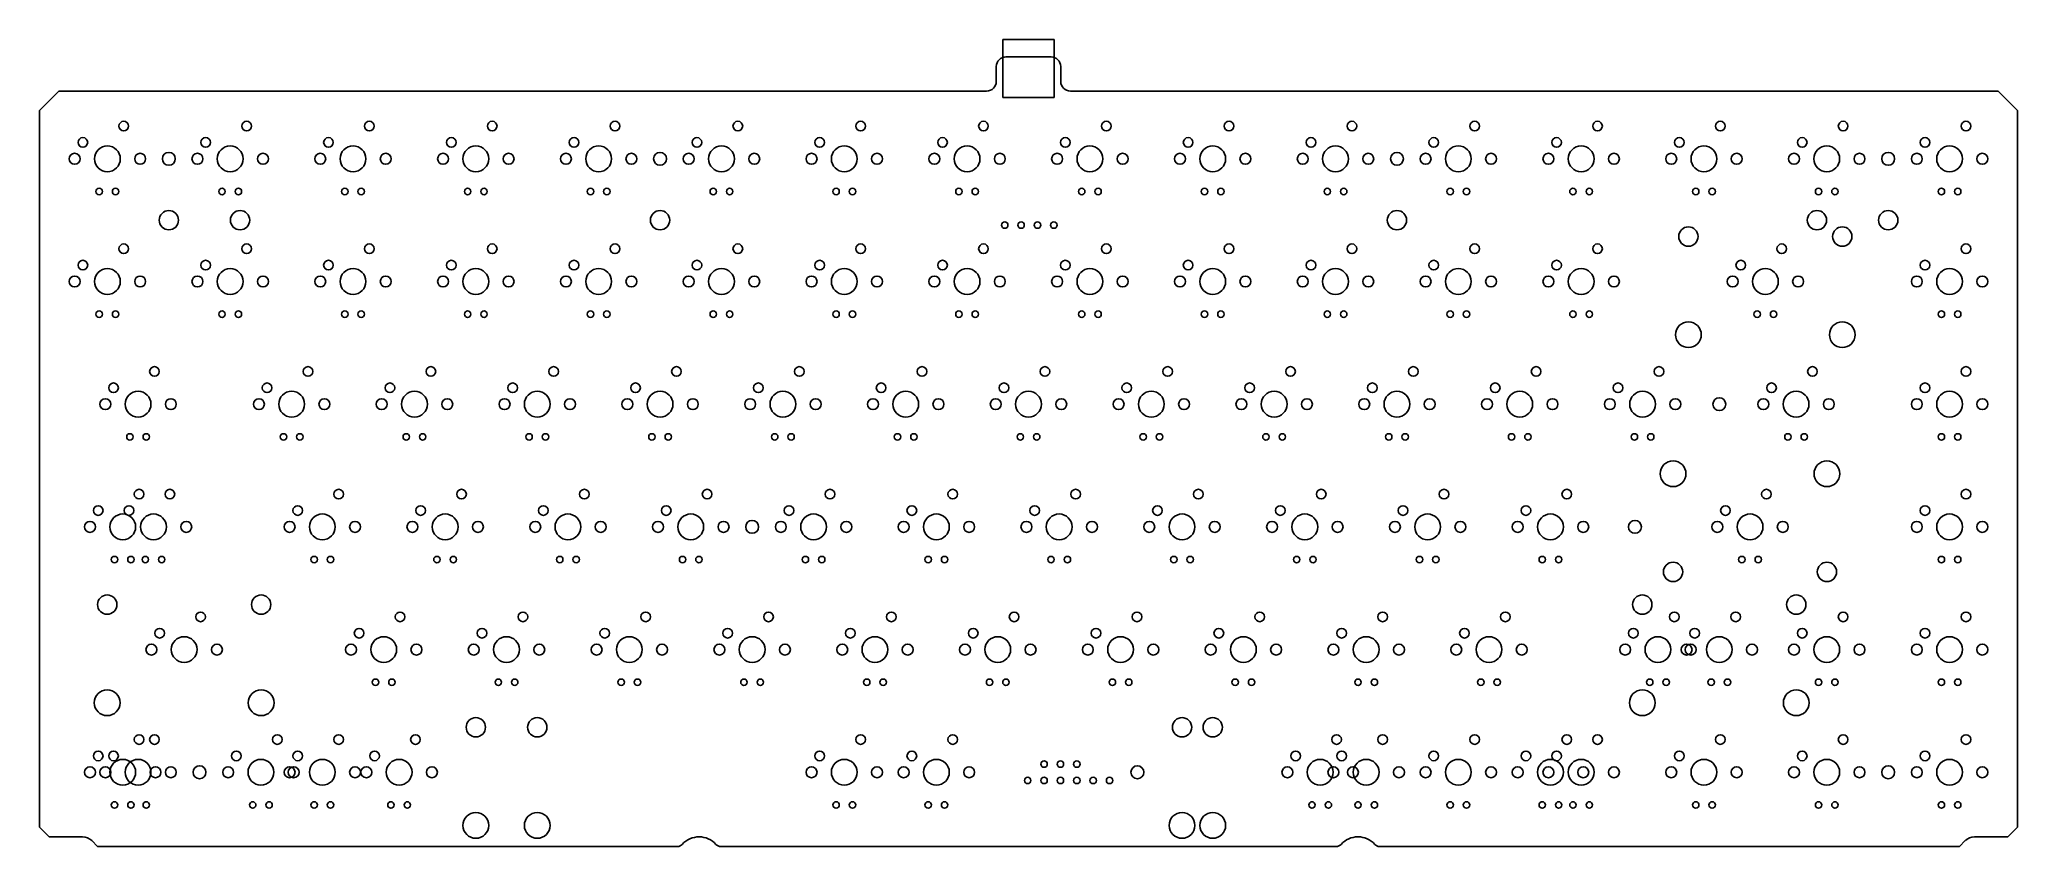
# Model space of a CAD drawing. Header units: millimetres. Extents: x 386 to 693, y 221 to 346.
import ezdxf

# ---------------------------------------------------------------- set-up
doc = ezdxf.new("R2010")
doc.units = ezdxf.units.MM
doc.layers.add('기판1.5t', color=72, linetype='Continuous')

msp = doc.modelspace()

# ---------------------------------------------------------------- linework, layer by layer
at = {"layer": '기판1.5t', "color": 5}
for p, q in [((535.32, 346.18), (543.32, 346.18)), ((535.32, 337.18), (535.32, 346.18)), ((535.32, 346.18), (543.32, 346.18)), ((535.32, 337.18), (535.32, 346.18)), ((535.32, 346.18), (543.32, 346.18)), ((535.32, 337.18), (535.32, 346.18)), ((543.32, 337.18), (543.32, 346.18)), ((543.32, 337.18), (543.32, 346.18)), ((543.32, 337.18), (543.32, 346.18)), ((535.32, 337.18), (543.32, 337.18))]:
    msp.add_line(p, q, dxfattribs=at)
at = {"layer": '기판1.5t'}
for p, q in [((534.32, 341.98), (534.32, 339.68)), ((542.82, 343.48), (535.82, 343.48)), ((544.32, 341.98), (544.32, 339.68)), ((388.92, 338.18), (385.92, 335.18)), ((388.92, 338.18), (532.82, 338.18)), ((689.72, 338.18), (545.82, 338.18)), ((689.72, 338.18), (692.72, 335.18)), ((385.92, 335.18), (385.92, 223.88)), ((692.72, 335.18), (692.72, 223.88)), ((385.92, 223.88), (387.42, 222.38)), ((392.59, 222.38), (387.42, 222.38)), ((394, 221.8), (394.92, 220.88)), ((684.63, 221.8), (683.72, 220.88)), ((686.05, 222.38), (691.22, 222.38)), ((692.72, 223.88), (691.22, 222.38)), ((484.86, 220.88), (394.92, 220.88)), ((587.06, 220.88), (491.57, 220.88)), ((593.77, 220.88), (683.72, 220.88))]:
    msp.add_line(p, q, dxfattribs=at)
for centre, radius in [((398.98, 332.74), 0.75), ((418.03, 332.74), 0.75), ((437.08, 332.74), 0.75), ((456.13, 332.74), 0.75), ((475.18, 332.74), 0.75), ((494.23, 332.74), 0.75), ((513.28, 332.74), 0.75), ((532.33, 332.74), 0.75), ((551.38, 332.74), 0.75), ((570.43, 332.74), 0.75), ((589.48, 332.74), 0.75), ((608.53, 332.74), 0.75), ((627.58, 332.74), 0.75), ((646.63, 332.74), 0.75), ((665.68, 332.74), 0.75), ((684.73, 332.74), 0.75), ((391.36, 327.66), 0.85), ((392.63, 330.2), 0.75), ((396.44, 327.66), 2), ((401.52, 327.66), 0.85), ((410.41, 327.66), 0.85), ((411.68, 330.2), 0.75), ((415.49, 327.66), 2), ((420.57, 327.66), 0.85), ((429.46, 327.66), 0.85), ((430.73, 330.2), 0.75), ((434.54, 327.66), 2), ((439.62, 327.66), 0.85), ((448.51, 327.66), 0.85), ((449.78, 330.2), 0.75), ((453.59, 327.66), 2), ((458.67, 327.66), 0.85), ((467.56, 327.66), 0.85), ((468.83, 330.2), 0.75), ((472.64, 327.66), 2), ((477.72, 327.66), 0.85), ((486.61, 327.66), 0.85), ((487.88, 330.2), 0.75), ((491.69, 327.66), 2), ((496.77, 327.66), 0.85), ((505.66, 327.66), 0.85), ((506.93, 330.2), 0.75), ((510.74, 327.66), 2), ((515.82, 327.66), 0.85), ((524.71, 327.66), 0.85), ((525.98, 330.2), 0.75), ((529.79, 327.66), 2), ((534.87, 327.66), 0.85), ((543.76, 327.66), 0.85), ((545.03, 330.2), 0.75), ((548.84, 327.66), 2), ((553.92, 327.66), 0.85), ((562.81, 327.66), 0.85), ((564.08, 330.2), 0.75), ((567.89, 327.66), 2), ((572.97, 327.66), 0.85), ((581.86, 327.66), 0.85), ((583.13, 330.2), 0.75), ((586.94, 327.66), 2), ((592.02, 327.66), 0.85), ((600.91, 327.66), 0.85), ((602.18, 330.2), 0.75), ((605.99, 327.66), 2), ((611.07, 327.66), 0.85), ((619.96, 327.66), 0.85), ((621.23, 330.2), 0.75), ((625.04, 327.66), 2), ((630.12, 327.66), 0.85), ((639.01, 327.66), 0.85), ((640.28, 330.2), 0.75), ((644.09, 327.66), 2), ((649.17, 327.66), 0.85), ((658.06, 327.66), 0.85), ((659.33, 330.2), 0.75), ((663.14, 327.66), 2), ((668.22, 327.66), 0.85), ((677.11, 327.66), 0.85), ((678.38, 330.2), 0.75), ((682.19, 327.66), 2), ((687.27, 327.66), 0.85), ((395.17, 322.58), 0.5), ((397.71, 322.58), 0.5), ((414.22, 322.58), 0.5), ((416.76, 322.58), 0.5), ((433.27, 322.58), 0.5), ((435.81, 322.58), 0.5), ((452.32, 322.58), 0.5), ((454.86, 322.58), 0.5), ((471.37, 322.58), 0.5), ((473.91, 322.58), 0.5), ((490.42, 322.58), 0.5), ((492.96, 322.58), 0.5), ((509.47, 322.58), 0.5), ((512.01, 322.58), 0.5), ((528.52, 322.58), 0.5), ((531.06, 322.58), 0.5), ((547.57, 322.58), 0.5), ((550.11, 322.58), 0.5), ((566.62, 322.58), 0.5), ((569.16, 322.58), 0.5), ((585.67, 322.58), 0.5), ((588.21, 322.58), 0.5), ((604.72, 322.58), 0.5), ((607.26, 322.58), 0.5), ((623.77, 322.58), 0.5), ((626.31, 322.58), 0.5), ((642.82, 322.58), 0.5), ((645.36, 322.58), 0.5), ((661.87, 322.58), 0.5), ((664.41, 322.58), 0.5), ((680.92, 322.58), 0.5), ((683.46, 322.58), 0.5), ((641.68, 315.59), 1.5), ((665.55, 315.59), 1.5), ((398.98, 313.69), 0.75), ((418.03, 313.69), 0.75), ((437.08, 313.69), 0.75), ((456.13, 313.69), 0.75), ((475.18, 313.69), 0.75), ((494.23, 313.69), 0.75), ((513.28, 313.69), 0.75), ((532.33, 313.69), 0.75), ((551.38, 313.69), 0.75), ((570.43, 313.69), 0.75), ((589.48, 313.69), 0.75), ((608.53, 313.69), 0.75), ((627.58, 313.69), 0.75), ((656.16, 313.69), 0.75), ((684.73, 313.69), 0.75), ((392.63, 311.15), 0.75), ((396.44, 308.61), 2), ((411.68, 311.15), 0.75), ((415.49, 308.61), 2), ((430.73, 311.15), 0.75), ((434.54, 308.61), 2), ((449.78, 311.15), 0.75), ((453.59, 308.61), 2), ((468.83, 311.15), 0.75), ((472.64, 308.61), 2), ((487.88, 311.15), 0.75), ((491.69, 308.61), 2), ((506.93, 311.15), 0.75), ((510.74, 308.61), 2), ((525.98, 311.15), 0.75), ((529.79, 308.61), 2), ((545.03, 311.15), 0.75), ((548.84, 308.61), 2), ((564.08, 311.15), 0.75), ((567.89, 308.61), 2), ((583.13, 311.15), 0.75), ((586.94, 308.61), 2), ((602.18, 311.15), 0.75), ((605.99, 308.61), 2), ((621.23, 311.15), 0.75), ((625.04, 308.61), 2), ((649.81, 311.15), 0.75), ((653.62, 308.61), 2), ((678.38, 311.15), 0.75), ((682.19, 308.61), 2), ((391.36, 308.61), 0.85), ((401.52, 308.61), 0.85), ((410.41, 308.61), 0.85), ((420.57, 308.61), 0.85), ((429.46, 308.61), 0.85), ((439.62, 308.61), 0.85), ((448.51, 308.61), 0.85), ((458.67, 308.61), 0.85), ((467.56, 308.61), 0.85), ((477.72, 308.61), 0.85), ((486.61, 308.61), 0.85), ((496.77, 308.61), 0.85), ((505.66, 308.61), 0.85), ((515.82, 308.61), 0.85), ((524.71, 308.61), 0.85), ((534.87, 308.61), 0.85), ((543.76, 308.61), 0.85), ((553.92, 308.61), 0.85), ((562.81, 308.61), 0.85), ((572.97, 308.61), 0.85), ((581.86, 308.61), 0.85), ((592.02, 308.61), 0.85), ((600.91, 308.61), 0.85), ((611.07, 308.61), 0.85), ((619.96, 308.61), 0.85), ((630.12, 308.61), 0.85), ((648.54, 308.61), 0.85), ((658.7, 308.61), 0.85), ((677.11, 308.61), 0.85), ((687.27, 308.61), 0.85), ((395.17, 303.53), 0.5), ((397.71, 303.53), 0.5), ((414.22, 303.53), 0.5), ((416.76, 303.53), 0.5), ((433.27, 303.53), 0.5), ((435.81, 303.53), 0.5), ((452.32, 303.53), 0.5), ((454.86, 303.53), 0.5), ((471.37, 303.53), 0.5), ((473.91, 303.53), 0.5), ((490.42, 303.53), 0.5), ((492.96, 303.53), 0.5), ((509.47, 303.53), 0.5), ((512.01, 303.53), 0.5), ((528.52, 303.53), 0.5), ((531.06, 303.53), 0.5), ((547.57, 303.53), 0.5), ((550.11, 303.53), 0.5), ((566.62, 303.53), 0.5), ((569.16, 303.53), 0.5), ((585.67, 303.53), 0.5), ((588.21, 303.53), 0.5), ((604.72, 303.53), 0.5), ((607.26, 303.53), 0.5), ((623.77, 303.53), 0.5), ((626.31, 303.53), 0.5), ((652.35, 303.53), 0.5), ((654.89, 303.53), 0.5), ((680.92, 303.53), 0.5), ((683.46, 303.53), 0.5), ((641.68, 300.35), 2), ((665.55, 300.35), 2), ((403.74, 294.64), 0.75), ((427.56, 294.64), 0.75), ((446.61, 294.64), 0.75), ((465.66, 294.64), 0.75), ((484.71, 294.64), 0.75), ((503.76, 294.64), 0.75), ((522.81, 294.64), 0.75), ((541.86, 294.64), 0.75), ((560.91, 294.64), 0.75), ((579.96, 294.64), 0.75), ((599.01, 294.64), 0.75), ((618.06, 294.64), 0.75), ((637.11, 294.64), 0.75), ((660.92, 294.64), 0.75), ((684.73, 294.64), 0.75), ((397.39, 292.1), 0.75), ((401.2, 289.56), 2), ((421.21, 292.1), 0.75), ((425.02, 289.56), 2), ((440.26, 292.1), 0.75), ((444.07, 289.56), 2), ((459.31, 292.1), 0.75), ((463.12, 289.56), 2), ((478.36, 292.1), 0.75), ((482.17, 289.56), 2), ((497.41, 292.1), 0.75), ((501.22, 289.56), 2), ((516.46, 292.1), 0.75), ((520.27, 289.56), 2), ((535.51, 292.1), 0.75), ((539.32, 289.56), 2), ((554.56, 292.1), 0.75), ((558.37, 289.56), 2), ((573.61, 292.1), 0.75), ((577.42, 289.56), 2), ((592.66, 292.1), 0.75), ((596.47, 289.56), 2), ((611.71, 292.1), 0.75), ((615.52, 289.56), 2), ((630.76, 292.1), 0.75), ((634.57, 289.56), 2), ((654.57, 292.1), 0.75), ((658.38, 289.56), 2), ((678.38, 292.1), 0.75), ((682.19, 289.56), 2), ((396.12, 289.56), 0.85), ((406.28, 289.56), 0.85), ((419.94, 289.56), 0.85), ((430.1, 289.56), 0.85), ((438.99, 289.56), 0.85), ((449.15, 289.56), 0.85), ((458.04, 289.56), 0.85), ((468.2, 289.56), 0.85), ((477.09, 289.56), 0.85), ((487.25, 289.56), 0.85), ((496.14, 289.56), 0.85), ((506.3, 289.56), 0.85), ((515.19, 289.56), 0.85), ((525.35, 289.56), 0.85), ((534.24, 289.56), 0.85), ((544.4, 289.56), 0.85), ((553.29, 289.56), 0.85), ((563.45, 289.56), 0.85), ((572.34, 289.56), 0.85), ((582.5, 289.56), 0.85), ((591.39, 289.56), 0.85), ((601.55, 289.56), 0.85), ((610.44, 289.56), 0.85), ((620.6, 289.56), 0.85), ((629.49, 289.56), 0.85), ((639.65, 289.56), 0.85), ((653.3, 289.56), 0.85), ((663.46, 289.56), 0.85), ((677.11, 289.56), 0.85), ((687.27, 289.56), 0.85), ((399.93, 284.48), 0.5), ((402.47, 284.48), 0.5), ((423.75, 284.48), 0.5), ((426.29, 284.48), 0.5), ((442.8, 284.48), 0.5), ((445.34, 284.48), 0.5), ((461.85, 284.48), 0.5), ((464.39, 284.48), 0.5), ((480.9, 284.48), 0.5), ((483.44, 284.48), 0.5), ((499.95, 284.48), 0.5), ((502.49, 284.48), 0.5), ((519, 284.48), 0.5), ((521.54, 284.48), 0.5), ((538.05, 284.48), 0.5), ((540.59, 284.48), 0.5), ((557.1, 284.48), 0.5), ((559.64, 284.48), 0.5), ((576.15, 284.48), 0.5), ((578.69, 284.48), 0.5), ((595.2, 284.48), 0.5), ((597.74, 284.48), 0.5), ((614.25, 284.48), 0.5), ((616.79, 284.48), 0.5), ((633.3, 284.48), 0.5), ((635.84, 284.48), 0.5), ((657.11, 284.48), 0.5), ((659.65, 284.48), 0.5), ((680.92, 284.48), 0.5), ((683.46, 284.48), 0.5), ((639.3, 278.76), 2), ((663.17, 278.76), 2), ((401.36, 275.59), 0.75), ((406.13, 275.59), 0.75), ((432.32, 275.59), 0.75), ((451.37, 275.59), 0.75), ((470.42, 275.59), 0.75), ((489.47, 275.59), 0.75), ((508.52, 275.59), 0.75), ((527.57, 275.59), 0.75), ((546.62, 275.59), 0.75), ((565.67, 275.59), 0.75), ((584.72, 275.59), 0.75), ((603.77, 275.59), 0.75), ((622.82, 275.59), 0.75), ((653.78, 275.59), 0.75), ((684.73, 275.59), 0.75), ((395.01, 273.05), 0.75), ((399.78, 273.05), 0.75), ((425.97, 273.05), 0.75), ((445.02, 273.05), 0.75), ((464.07, 273.05), 0.75), ((483.12, 273.05), 0.75), ((502.17, 273.05), 0.75), ((521.22, 273.05), 0.75), ((540.27, 273.05), 0.75), ((559.32, 273.05), 0.75), ((578.37, 273.05), 0.75), ((597.42, 273.05), 0.75), ((616.47, 273.05), 0.75), ((647.43, 273.05), 0.75), ((678.38, 273.05), 0.75), ((393.74, 270.51), 0.85), ((398.82, 270.51), 2), ((403.59, 270.51), 2), ((408.67, 270.51), 0.85), ((424.7, 270.51), 0.85), ((429.78, 270.51), 2), ((434.86, 270.51), 0.85), ((443.75, 270.51), 0.85), ((448.83, 270.51), 2), ((453.91, 270.51), 0.85), ((462.8, 270.51), 0.85), ((467.88, 270.51), 2), ((472.96, 270.51), 0.85), ((481.85, 270.51), 0.85), ((486.93, 270.51), 2), ((492.01, 270.51), 0.85), ((500.9, 270.51), 0.85), ((505.98, 270.51), 2), ((511.06, 270.51), 0.85), ((519.95, 270.51), 0.85), ((525.03, 270.51), 2), ((530.11, 270.51), 0.85), ((539, 270.51), 0.85), ((544.08, 270.51), 2), ((549.16, 270.51), 0.85), ((558.05, 270.51), 0.85), ((563.13, 270.51), 2), ((568.21, 270.51), 0.85), ((577.1, 270.51), 0.85), ((582.18, 270.51), 2), ((587.26, 270.51), 0.85), ((596.15, 270.51), 0.85), ((601.23, 270.51), 2), ((606.31, 270.51), 0.85), ((615.2, 270.51), 0.85), ((620.28, 270.51), 2), ((625.36, 270.51), 0.85), ((646.16, 270.51), 0.85), ((651.24, 270.51), 2), ((656.32, 270.51), 0.85), ((677.11, 270.51), 0.85), ((682.19, 270.51), 2), ((687.27, 270.51), 0.85), ((397.55, 265.43), 0.5), ((400.09, 265.43), 0.5), ((402.32, 265.43), 0.5), ((404.86, 265.43), 0.5), ((428.51, 265.43), 0.5), ((431.05, 265.43), 0.5), ((447.56, 265.43), 0.5), ((450.1, 265.43), 0.5), ((466.61, 265.43), 0.5), ((469.15, 265.43), 0.5), ((485.66, 265.43), 0.5), ((488.2, 265.43), 0.5), ((504.71, 265.43), 0.5), ((507.25, 265.43), 0.5), ((523.76, 265.43), 0.5), ((526.3, 265.43), 0.5), ((542.81, 265.43), 0.5), ((545.35, 265.43), 0.5), ((561.86, 265.43), 0.5), ((564.4, 265.43), 0.5), ((580.91, 265.43), 0.5), ((583.45, 265.43), 0.5), ((599.96, 265.43), 0.5), ((602.5, 265.43), 0.5), ((619.01, 265.43), 0.5), ((621.55, 265.43), 0.5), ((639.3, 263.52), 1.5), ((649.97, 265.43), 0.5), ((652.51, 265.43), 0.5), ((663.17, 263.52), 1.5), ((680.92, 265.43), 0.5), ((683.46, 265.43), 0.5), ((396.41, 258.44), 1.5), ((420.29, 258.44), 1.5), ((634.53, 258.44), 1.5), ((658.41, 258.44), 1.5), ((404.54, 254), 0.75), ((410.89, 256.54), 0.75), ((435.49, 254), 0.75), ((441.84, 256.54), 0.75), ((454.54, 254), 0.75), ((460.89, 256.54), 0.75), ((473.59, 254), 0.75), ((479.94, 256.54), 0.75), ((492.64, 254), 0.75), ((498.99, 256.54), 0.75), ((511.69, 254), 0.75), ((518.04, 256.54), 0.75), ((530.74, 254), 0.75), ((537.09, 256.54), 0.75), ((549.79, 254), 0.75), ((556.14, 256.54), 0.75), ((568.84, 254), 0.75), ((575.19, 256.54), 0.75), ((587.89, 254), 0.75), ((594.24, 256.54), 0.75), ((606.94, 254), 0.75), ((613.29, 256.54), 0.75), ((633.14, 254), 0.75), ((639.49, 256.54), 0.75), ((642.66, 254), 0.75), ((649.01, 256.54), 0.75), ((659.33, 254), 0.75), ((665.68, 256.54), 0.75), ((678.38, 254), 0.75), ((684.73, 256.54), 0.75), ((403.27, 251.46), 0.85), ((408.35, 251.46), 2), ((413.43, 251.46), 0.85), ((434.22, 251.46), 0.85), ((439.3, 251.46), 2), ((444.38, 251.46), 0.85), ((453.27, 251.46), 0.85), ((458.35, 251.46), 2), ((463.43, 251.46), 0.85), ((472.32, 251.46), 0.85), ((477.4, 251.46), 2), ((482.48, 251.46), 0.85), ((491.37, 251.46), 0.85), ((496.45, 251.46), 2), ((501.53, 251.46), 0.85), ((510.42, 251.46), 0.85), ((515.5, 251.46), 2), ((520.58, 251.46), 0.85), ((529.47, 251.46), 0.85), ((534.55, 251.46), 2), ((539.63, 251.46), 0.85), ((548.52, 251.46), 0.85), ((553.6, 251.46), 2), ((558.68, 251.46), 0.85), ((567.57, 251.46), 0.85), ((572.65, 251.46), 2), ((577.73, 251.46), 0.85), ((586.62, 251.46), 0.85), ((591.7, 251.46), 2), ((596.78, 251.46), 0.85), ((605.67, 251.46), 0.85), ((610.75, 251.46), 2), ((615.83, 251.46), 0.85), ((631.87, 251.46), 0.85), ((636.95, 251.46), 2), ((641.39, 251.46), 0.85), ((642.03, 251.46), 0.85), ((646.47, 251.46), 2), ((651.55, 251.46), 0.85), ((658.06, 251.46), 0.85), ((663.14, 251.46), 2), ((668.22, 251.46), 0.85), ((677.11, 251.46), 0.85), ((682.19, 251.46), 2), ((687.27, 251.46), 0.85), ((438.03, 246.38), 0.5), ((440.57, 246.38), 0.5), ((457.08, 246.38), 0.5), ((459.62, 246.38), 0.5), ((476.13, 246.38), 0.5), ((478.67, 246.38), 0.5), ((495.18, 246.38), 0.5), ((497.72, 246.38), 0.5), ((514.23, 246.38), 0.5), ((516.77, 246.38), 0.5), ((533.28, 246.38), 0.5), ((535.82, 246.38), 0.5), ((552.33, 246.38), 0.5), ((554.87, 246.38), 0.5), ((571.38, 246.38), 0.5), ((573.92, 246.38), 0.5), ((590.43, 246.38), 0.5), ((592.97, 246.38), 0.5), ((609.48, 246.38), 0.5), ((612.02, 246.38), 0.5), ((635.68, 246.38), 0.5), ((638.22, 246.38), 0.5), ((645.2, 246.38), 0.5), ((647.74, 246.38), 0.5), ((661.87, 246.38), 0.5), ((664.41, 246.38), 0.5), ((680.92, 246.38), 0.5), ((683.46, 246.38), 0.5), ((396.41, 243.2), 2), ((420.29, 243.2), 2), ((634.53, 243.2), 2), ((658.41, 243.2), 2), ((453.59, 239.39), 1.5), ((463.12, 239.39), 1.5), ((563.13, 239.39), 1.5), ((567.89, 239.39), 1.5), ((401.36, 237.49), 0.75), ((403.74, 237.49), 0.75), ((422.79, 237.49), 0.75), ((432.32, 237.49), 0.75), ((444.23, 237.49), 0.75), ((513.28, 237.49), 0.75), ((527.57, 237.49), 0.75), ((587.1, 237.49), 0.75), ((594.24, 237.49), 0.75), ((608.53, 237.49), 0.75), ((622.82, 237.49), 0.75), ((627.58, 237.49), 0.75), ((646.63, 237.49), 0.75), ((665.68, 237.49), 0.75), ((684.73, 237.49), 0.75), ((393.74, 232.41), 0.85), ((395.01, 234.95), 0.75), ((396.12, 232.41), 0.85), ((397.39, 234.95), 0.75), ((398.82, 232.41), 2), ((401.2, 232.41), 2), ((403.9, 232.41), 0.85), ((406.28, 232.41), 0.85), ((415.17, 232.41), 0.85), ((416.44, 234.95), 0.75), ((420.25, 232.41), 2), ((424.7, 232.41), 0.85), ((425.33, 232.41), 0.85), ((425.97, 234.95), 0.75), ((429.78, 232.41), 2), ((434.86, 232.41), 0.85), ((436.61, 232.41), 0.85), ((437.88, 234.95), 0.75), ((441.69, 232.41), 2), ((446.77, 232.41), 0.85), ((505.66, 232.41), 0.85), ((506.93, 234.95), 0.75), ((510.74, 232.41), 2), ((515.82, 232.41), 0.85), ((519.95, 232.41), 0.85), ((521.22, 234.95), 0.75), ((525.03, 232.41), 2), ((530.11, 232.41), 0.85), ((579.48, 232.41), 0.85), ((580.75, 234.95), 0.75), ((584.56, 232.41), 2), ((586.62, 232.41), 0.85), ((587.89, 234.95), 0.75), ((589.64, 232.41), 0.85), ((591.7, 232.41), 2), ((596.78, 232.41), 0.85), ((600.91, 232.41), 0.85), ((602.18, 234.95), 0.75), ((605.99, 232.41), 2), ((611.07, 232.41), 0.85), ((615.2, 232.41), 0.85), ((616.47, 234.95), 0.75), ((620.28, 232.41), 2), ((619.96, 232.41), 0.85), ((621.23, 234.95), 0.75), ((625.04, 232.41), 2), ((625.36, 232.41), 0.85), ((630.12, 232.41), 0.85), ((639.01, 232.41), 0.85), ((640.28, 234.95), 0.75), ((644.09, 232.41), 2), ((649.17, 232.41), 0.85), ((658.06, 232.41), 0.85), ((659.33, 234.95), 0.75), ((663.14, 232.41), 2), ((668.22, 232.41), 0.85), ((677.11, 232.41), 0.85), ((678.38, 234.95), 0.75), ((682.19, 232.41), 2), ((687.27, 232.41), 0.85), ((397.55, 227.33), 0.5), ((400.09, 227.33), 0.5), ((402.47, 227.33), 0.5), ((418.98, 227.33), 0.5), ((421.52, 227.33), 0.5), ((428.51, 227.33), 0.5), ((431.05, 227.33), 0.5), ((440.42, 227.33), 0.5), ((442.96, 227.33), 0.5), ((509.47, 227.33), 0.5), ((512.01, 227.33), 0.5), ((523.76, 227.33), 0.5), ((526.3, 227.33), 0.5), ((583.29, 227.33), 0.5), ((585.83, 227.33), 0.5), ((590.43, 227.33), 0.5), ((592.97, 227.33), 0.5), ((604.72, 227.33), 0.5), ((607.26, 227.33), 0.5), ((619.01, 227.33), 0.5), ((621.55, 227.33), 0.5), ((623.77, 227.33), 0.5), ((626.31, 227.33), 0.5), ((642.82, 227.33), 0.5), ((645.36, 227.33), 0.5), ((661.87, 227.33), 0.5), ((664.41, 227.33), 0.5), ((680.92, 227.33), 0.5), ((683.46, 227.33), 0.5), ((453.59, 224.15), 2), ((463.12, 224.15), 2), ((563.13, 224.15), 2), ((567.89, 224.15), 2)]:
    msp.add_circle(centre, radius, dxfattribs=at)
at = {"layer": '기판1.5t', "color": 1}
for centre, radius in [((405.97, 327.66), 1), ((482.17, 327.66), 1), ((596.47, 327.66), 1), ((672.67, 327.66), 1), ((405.97, 318.13), 1.5), ((417.02, 318.13), 1.5), ((482.17, 318.13), 1.5), ((596.47, 318.13), 1.5), ((661.62, 318.13), 1.5), ((672.67, 318.13), 1.5), ((646.47, 289.56), 1), ((496.45, 270.51), 1), ((633.38, 270.51), 1), ((410.73, 232.41), 1), ((556.21, 232.41), 1), ((672.67, 232.41), 1)]:
    msp.add_circle(centre, radius, dxfattribs=at)
at = {"layer": '기판1.5t', "color": 6}
for centre in [(535.63, 317.37), (538.17, 317.37), (540.71, 317.37), (543.25, 317.37), (541.73, 233.68), (544.27, 233.68), (546.81, 233.68), (539.19, 231.14), (541.73, 231.14), (544.27, 231.14), (546.81, 231.14), (549.35, 231.14), (551.89, 231.14)]:
    msp.add_circle(centre, 0.5, dxfattribs=at)
at = {"layer": '기판1.5t'}
for centre, radius, start, end in [((535.82, 341.98), 1.5, 90, 180), ((542.82, 341.98), 1.5, 0, 90), ((532.82, 339.68), 1.5, 270, 0), ((545.82, 339.68), 1.5, 180, 270), ((392.59, 220.38), 2, 45, 90), ((484.86, 221.88), 1, 270, 318.1897), ((488.22, 218.88), 3.5, 41.8103, 138.1897), ((491.57, 221.88), 1, 221.8103, 270), ((587.06, 221.88), 1, 270, 318.1897), ((590.42, 218.88), 3.5, 41.8103, 138.1897), ((593.77, 221.88), 1, 221.8103, 270), ((686.05, 220.38), 2, 90, 135)]:
    msp.add_arc(centre, radius, start, end, dxfattribs=at)

doc.saveas('drawing.dxf')
